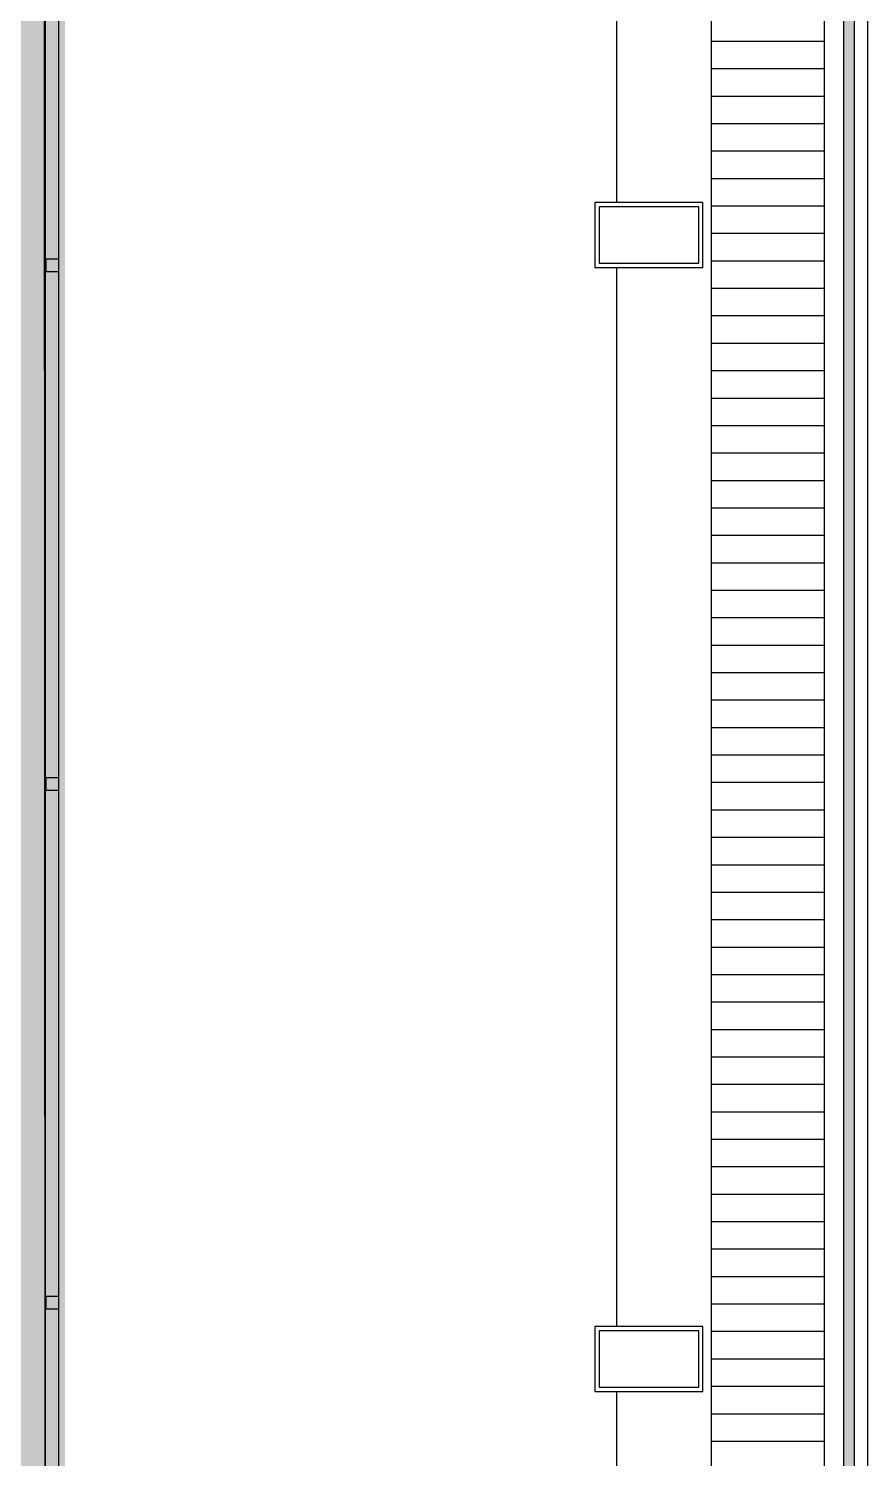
# Model space of a CAD drawing. Header units: inches. Extents: x 0 to 54693, y 0 to 31146.
# Drawn here: x 51284 to 53223, y 6538 to 9846 of the extents above; entities that cross this region are included whole.
import ezdxf
from ezdxf.lldxf.tags import DXFTag

# ---------------------------------------------------------------- set-up
doc = ezdxf.new("R2010")
doc.units = ezdxf.units.IN
doc.header["$MEASUREMENT"] = 0
doc.layers.add('Added', color=3, linetype='Continuous')
tags = doc.linetypes.add('1070_00_1200$0$SP2', pattern=[0.9, 0.4, -0.2, 0.1, -0.2]).pattern_tags.tags
tags[10:11] = [DXFTag(74, 4), DXFTag(75, 0), DXFTag(340, '0'), DXFTag(46, 1.0), DXFTag(50, 0.0), DXFTag(44, 0.0), DXFTag(45, 0.0)]
tags[8:9] = [DXFTag(74, 4), DXFTag(75, 0), DXFTag(340, '0'), DXFTag(46, 1.0), DXFTag(50, 0.0), DXFTag(44, 0.0), DXFTag(45, 0.0)]
tags[6:7] = [DXFTag(74, 4), DXFTag(75, 0), DXFTag(340, '0'), DXFTag(46, 1.0), DXFTag(50, 0.0), DXFTag(44, 0.0), DXFTag(45, 0.0)]
tags[4:5] = [DXFTag(74, 4), DXFTag(75, 0), DXFTag(340, '0'), DXFTag(46, 1.0), DXFTag(50, 0.0), DXFTag(44, 0.0), DXFTag(45, 0.0)]

msp = doc.modelspace()

# ---------------------------------------------------------------- linework, layer by layer
at = {"layer": 'Added', "linetype": '1070_00_1200$0$SP2', "lineweight": -2, "ltscale": 0.18}
msp.add_line((53223.2, 30613.3), (53223.2, 2441.5), dxfattribs=at)
at = {"layer": 'Added', "linetype": 'Continuous', "lineweight": -2, "ltscale": 0.18}
for p, q in [((53193.2, 2441.5), (53193.2, 30583.3)), ((53168.2, 30558.3), (53168.2, 2441.5)), ((53123.2, 30513.3), (53123.2, 2441.5)), ((52863.2, 5498.3), (52863.2, 30253.3)), ((51353.2, 18348.3), (51353.2, 5048.3)), ((52643.2, 11893.3), (52643.2, 9443.3)), ((52863.2, 9816.8), (53123.2, 9816.8)), ((52863.2, 9753.3), (53123.2, 9753.3)), ((52863.2, 9689.8), (53123.2, 9689.8)), ((52863.2, 9626.3), (53123.2, 9626.3)), ((52863.2, 9562.8), (53123.2, 9562.8)), ((52863.2, 9499.3), (53123.2, 9499.3)), ((52593.2, 9443.3), (52593.2, 9293.3)), ((52843.2, 9443.3), (52593.2, 9443.3)), ((52603.2, 9433.3), (52603.2, 9303.3)), ((52833.2, 9433.3), (52603.2, 9433.3)), ((52833.2, 9303.3), (52833.2, 9433.3)), ((52843.2, 9293.3), (52843.2, 9443.3)), ((52863.2, 9435.8), (53123.2, 9435.8)), ((52863.2, 9372.3), (53123.2, 9372.3)), ((52603.2, 9303.3), (52833.2, 9303.3)), ((52863.2, 9308.8), (53123.2, 9308.8)), ((52593.2, 9293.3), (52843.2, 9293.3)), ((52643.2, 9293.3), (52643.2, 6843.3)), ((52863.2, 9245.3), (53123.2, 9245.3)), ((52863.2, 9181.8), (53123.2, 9181.8)), ((52863.2, 9118.3), (53123.2, 9118.3)), ((52863.2, 9054.8), (53123.2, 9054.8)), ((52863.2, 8991.3), (53123.2, 8991.3)), ((52863.2, 8927.8), (53123.2, 8927.8)), ((52863.2, 8864.3), (53123.2, 8864.3)), ((52863.2, 8800.8), (53123.2, 8800.8)), ((52863.2, 8737.3), (53123.2, 8737.3)), ((52863.2, 8673.8), (53123.2, 8673.8)), ((52863.2, 8610.3), (53123.2, 8610.3)), ((52863.2, 8546.8), (53123.2, 8546.8)), ((52863.2, 8483.3), (53123.2, 8483.3)), ((52863.2, 8419.8), (53123.2, 8419.8)), ((52863.2, 8356.3), (53123.2, 8356.3)), ((52863.2, 8292.8), (53123.2, 8292.8)), ((52863.2, 8229.3), (53123.2, 8229.3)), ((52863.2, 8165.8), (53123.2, 8165.8)), ((52863.2, 8102.3), (53123.2, 8102.3)), ((52863.2, 8038.8), (53123.2, 8038.8)), ((52863.2, 7975.3), (53123.2, 7975.3)), ((52863.2, 7911.8), (53123.2, 7911.8)), ((52863.2, 7848.3), (53123.2, 7848.3)), ((52863.2, 7784.8), (53123.2, 7784.8)), ((52863.2, 7721.3), (53123.2, 7721.3)), ((52863.2, 7657.8), (53123.2, 7657.8)), ((52863.2, 7594.3), (53123.2, 7594.3)), ((52863.2, 7530.8), (53123.2, 7530.8)), ((52863.2, 7467.3), (53123.2, 7467.3)), ((52863.2, 7403.8), (53123.2, 7403.8)), ((52863.2, 7340.3), (53123.2, 7340.3)), ((52863.2, 7276.8), (53123.2, 7276.8)), ((52863.2, 7213.3), (53123.2, 7213.3)), ((52863.2, 7149.8), (53123.2, 7149.8)), ((52863.2, 7086.3), (53123.2, 7086.3)), ((52863.2, 7022.8), (53123.2, 7022.8)), ((52863.2, 6959.3), (53123.2, 6959.3)), ((52863.2, 6895.8), (53123.2, 6895.8)), ((52593.2, 6843.3), (52593.2, 6693.3)), ((52843.2, 6843.3), (52593.2, 6843.3)), ((52603.2, 6833.3), (52603.2, 6703.3)), ((52833.2, 6833.3), (52603.2, 6833.3)), ((52833.2, 6703.3), (52833.2, 6833.3)), ((52843.2, 6693.3), (52843.2, 6843.3)), ((52863.2, 6832.3), (53123.2, 6832.3)), ((52863.2, 6768.8), (53123.2, 6768.8)), ((52593.2, 6693.3), (52843.2, 6693.3)), ((52603.2, 6703.3), (52833.2, 6703.3)), ((52643.2, 6693.3), (52643.2, 5498.3)), ((52863.2, 6705.3), (53123.2, 6705.3)), ((52863.2, 6641.8), (53123.2, 6641.8)), ((52863.2, 6578.3), (53123.2, 6578.3))]:
    msp.add_line(p, q, dxfattribs=at)
at = {"layer": 'Added', "linetype": 'ByBlock', "lineweight": -2, "ltscale": 0.18}
for p, q in [((51323.2, 5048.3), (51323.2, 28548.3)), ((51353.2, 28548.3), (51353.2, 5048.3)), ((51323.2, 5078.3), (51312.9, 28508)), ((51325.1, 9313.3), (51353.2, 9313.3)), ((51325.1, 9283.3), (51325.1, 9313.3)), ((51353.2, 9283.3), (51325.1, 9283.3)), ((51325.1, 8113.3), (51353.2, 8113.3)), ((51325.1, 8083.3), (51325.1, 8113.3)), ((51353.2, 8083.3), (51325.1, 8083.3)), ((51325.1, 6913.3), (51353.2, 6913.3)), ((51325.1, 6883.3), (51325.1, 6913.3)), ((51353.2, 6883.3), (51325.1, 6883.3))]:
    msp.add_line(p, q, dxfattribs=at)
msp.add_solid([(51318.2, 28508.3), (51368.2, 28558.3), (51318.2, 5088.3), (51368.2, 5038.3)], dxfattribs=at)
at = {"layer": 'Added', "linetype": 'Continuous', "lineweight": -2, "ltscale": 0.18}
for points in [[(51353.2, 5048.3), (51253.2, 5048.3), (51353.2, 18348.3), (51253.2, 18348.3)], [(53168.2, 3138.3), (53168.2, 12438.3), (53193.2, 3138.3)], [(53193.2, 3138.3), (53168.2, 12438.3), (53193.2, 12438.3)]]:
    msp.add_solid(points, dxfattribs=at)

doc.saveas('drawing.dxf')
